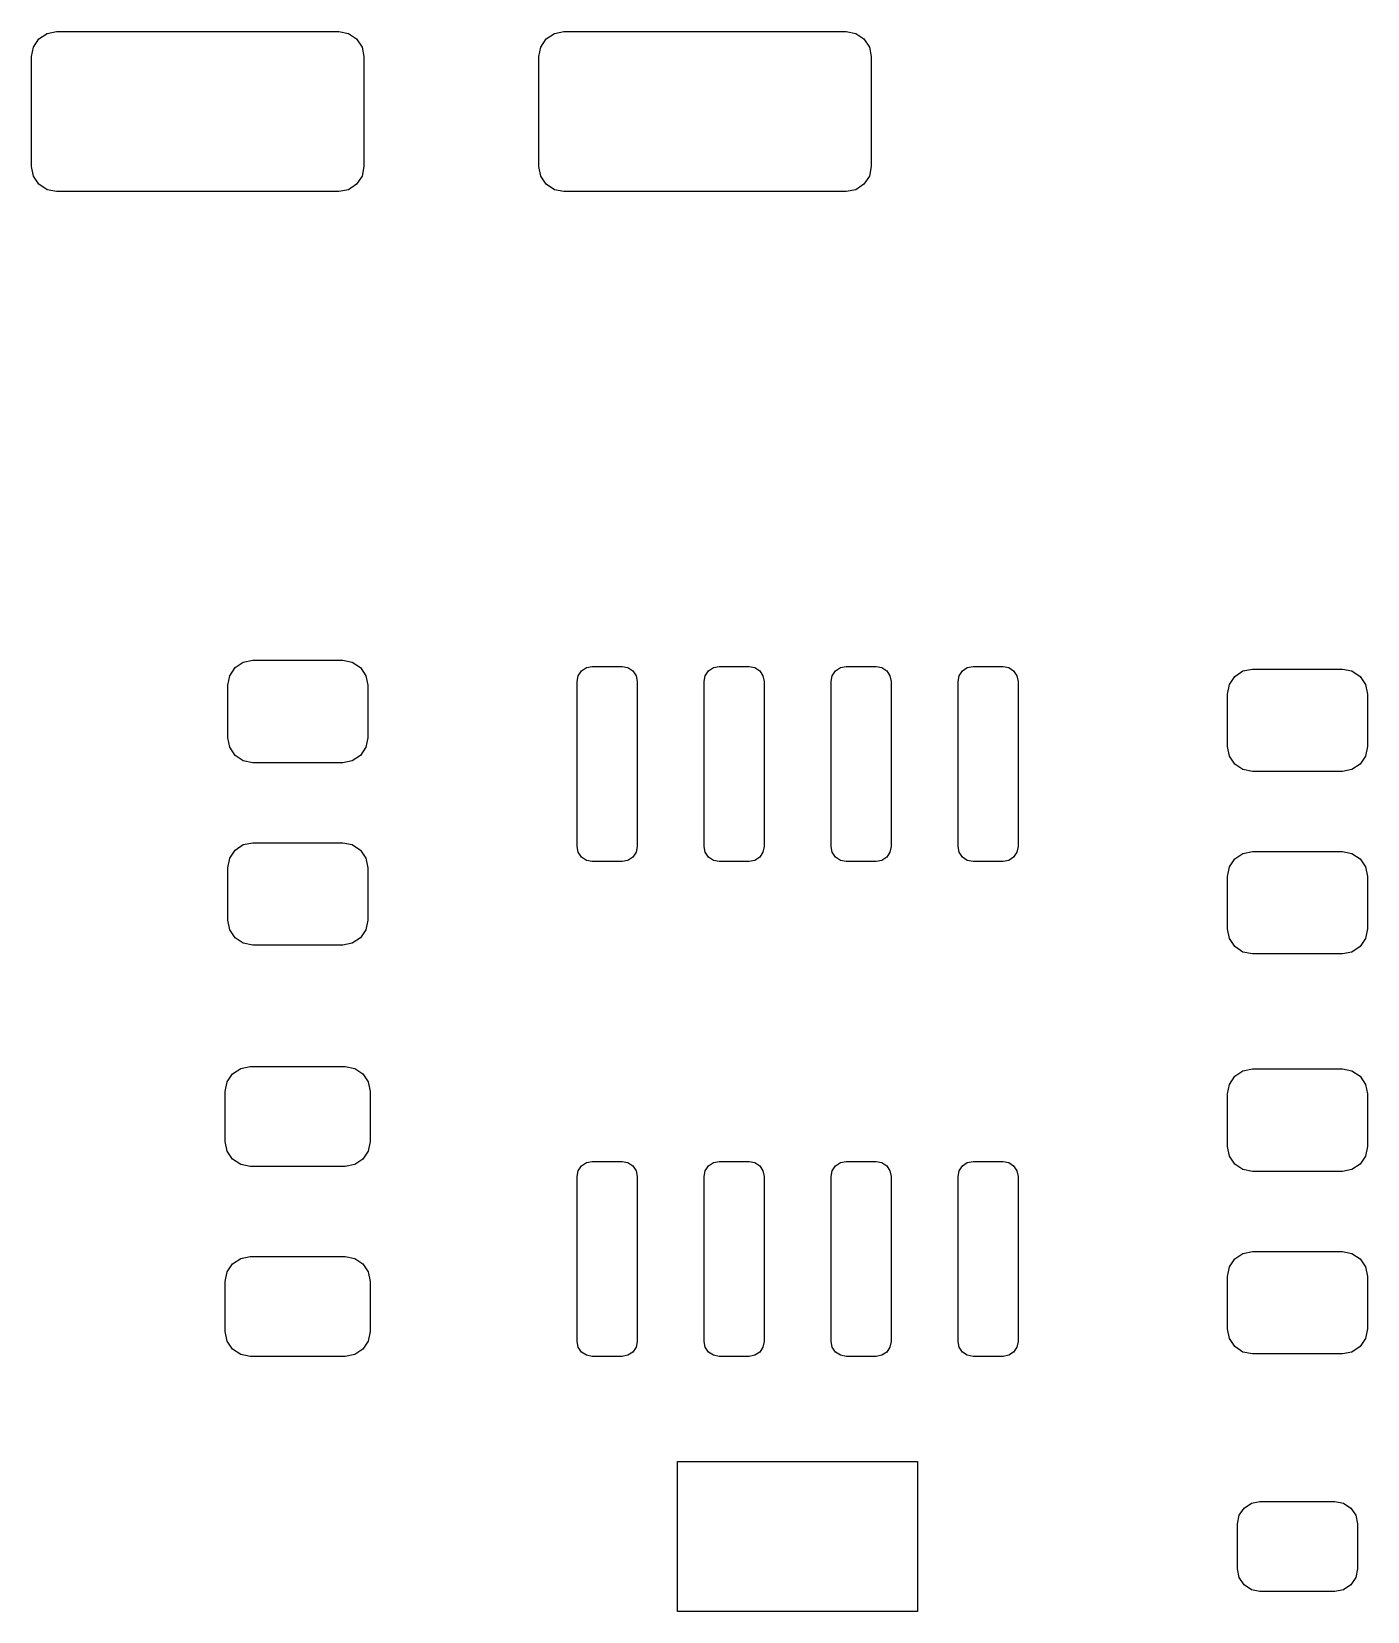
# Model space of a CAD drawing. Extents: x 6.8 to 82.6, y 4.9 to 48.8.
# Drawn here: x 6.8 to 20.16, y 29 to 44.8 of the extents above; entities that cross this region are included whole.
import ezdxf

# ---------------------------------------------------------------- set-up
doc = ezdxf.new("R2010")
doc.units = 0
doc.layers.add('BLACK', color=7, linetype='CONTINUOUS')

msp = doc.modelspace()

# ---------------------------------------------------------------- linework, layer by layer
at = {"layer": 'BLACK', "linetype": 'CONTINUOUS'}
for p, q in [((6.819031, 44.645671), (6.873224, 44.726777)), ((6.873224, 44.726777), (6.95433, 44.78097)), ((6.95433, 44.78097), (7.050001, 44.8)), ((7.050001, 44.8), (9.875001, 44.8)), ((9.875001, 44.8), (9.970672, 44.78097)), ((9.970672, 44.78097), (10.051778, 44.726777)), ((10.051778, 44.726777), (10.105971, 44.645671)), ((11.894029, 44.645671), (11.948222, 44.726777)), ((11.948222, 44.726777), (12.029328, 44.78097)), ((12.029328, 44.78097), (12.124999, 44.8)), ((12.124999, 44.8), (14.949999, 44.8)), ((14.949999, 44.8), (15.04567, 44.78097)), ((15.04567, 44.78097), (15.126776, 44.726777)), ((15.126776, 44.726777), (15.180969, 44.645671)), ((6.800001, 44.55), (6.819031, 44.645671)), ((10.105971, 44.645671), (10.125001, 44.55)), ((11.874999, 44.55), (11.894029, 44.645671)), ((15.180969, 44.645671), (15.199999, 44.55)), ((6.800001, 43.45), (6.800001, 44.55)), ((10.125001, 44.55), (10.125001, 43.45)), ((11.874999, 43.45), (11.874999, 44.55)), ((15.199999, 44.55), (15.199999, 43.45)), ((6.819031, 43.354329), (6.800001, 43.45)), ((10.125001, 43.45), (10.105971, 43.354329)), ((11.894029, 43.354329), (11.874999, 43.45)), ((15.199999, 43.45), (15.180969, 43.354329)), ((6.873224, 43.273223), (6.819031, 43.354329)), ((10.105971, 43.354329), (10.051778, 43.273223)), ((11.948222, 43.273223), (11.894029, 43.354329)), ((15.180969, 43.354329), (15.126776, 43.273223)), ((6.95433, 43.21903), (6.873224, 43.273223)), ((7.050001, 43.2), (6.95433, 43.21903)), ((9.875001, 43.2), (7.050001, 43.2)), ((9.970672, 43.21903), (9.875001, 43.2)), ((10.051778, 43.273223), (9.970672, 43.21903)), ((12.029328, 43.21903), (11.948222, 43.273223)), ((12.124999, 43.2), (12.029328, 43.21903)), ((14.949999, 43.2), (12.124999, 43.2)), ((15.04567, 43.21903), (14.949999, 43.2)), ((15.126776, 43.273223), (15.04567, 43.21903)), ((8.781531, 38.358171), (8.835724, 38.439277)), ((8.835724, 38.439277), (8.91683, 38.49347)), ((8.91683, 38.49347), (9.012501, 38.5125)), ((9.012501, 38.5125), (9.912501, 38.5125)), ((9.912501, 38.5125), (10.008172, 38.49347)), ((10.008172, 38.49347), (10.089278, 38.439277)), ((10.089278, 38.439277), (10.143471, 38.358171)), ((12.268919, 38.357403), (12.301435, 38.406066)), ((12.301435, 38.406066), (12.350098, 38.438582)), ((12.350098, 38.438582), (12.407501, 38.45)), ((12.407501, 38.45), (12.707501, 38.45)), ((12.707501, 38.45), (12.764904, 38.438582)), ((12.764904, 38.438582), (12.813567, 38.406066)), ((12.813567, 38.406066), (12.846083, 38.357403)), ((13.538919, 38.357403), (13.571435, 38.406066)), ((13.571435, 38.406066), (13.620098, 38.438582)), ((13.620098, 38.438582), (13.677501, 38.45)), ((13.677501, 38.45), (13.977501, 38.45)), ((13.977501, 38.45), (14.034904, 38.438582)), ((14.034904, 38.438582), (14.083567, 38.406066)), ((14.083567, 38.406066), (14.116083, 38.357403)), ((14.808919, 38.357403), (14.841435, 38.406066)), ((14.841435, 38.406066), (14.890098, 38.438582)), ((14.890098, 38.438582), (14.947501, 38.45)), ((14.947501, 38.45), (15.247501, 38.45)), ((15.247501, 38.45), (15.304904, 38.438582)), ((15.304904, 38.438582), (15.353567, 38.406066)), ((15.353567, 38.406066), (15.386083, 38.357403)), ((16.078919, 38.357403), (16.111435, 38.406066)), ((16.111435, 38.406066), (16.160098, 38.438582)), ((16.160098, 38.438582), (16.217501, 38.45)), ((16.217501, 38.45), (16.517501, 38.45)), ((16.517501, 38.45), (16.574904, 38.438582)), ((16.574904, 38.438582), (16.623567, 38.406066)), ((16.623567, 38.406066), (16.656083, 38.357403)), ((18.835724, 38.351777), (18.91683, 38.40597)), ((18.91683, 38.40597), (19.012501, 38.425)), ((19.012501, 38.425), (19.912501, 38.425)), ((19.912501, 38.425), (20.008172, 38.40597)), ((20.008172, 38.40597), (20.089278, 38.351777)), ((8.762501, 38.2625), (8.781531, 38.358171)), ((8.762501, 37.7375), (8.762501, 38.2625)), ((10.143471, 38.358171), (10.162501, 38.2625)), ((10.162501, 38.2625), (10.162501, 37.7375)), ((12.257501, 38.3), (12.268919, 38.357403)), ((12.257501, 36.65), (12.257501, 38.3)), ((12.846083, 38.357403), (12.857501, 38.3)), ((12.857501, 38.3), (12.857501, 36.65)), ((13.527501, 38.3), (13.538919, 38.357403)), ((13.527501, 36.65), (13.527501, 38.3)), ((14.116083, 38.357403), (14.127501, 38.3)), ((14.127501, 38.3), (14.127501, 36.65)), ((14.797501, 38.3), (14.808919, 38.357403)), ((14.797501, 36.65), (14.797501, 38.3)), ((15.386083, 38.357403), (15.397501, 38.3)), ((15.397501, 38.3), (15.397501, 36.65)), ((16.067501, 38.3), (16.078919, 38.357403)), ((16.067501, 36.65), (16.067501, 38.3)), ((16.656083, 38.357403), (16.667501, 38.3)), ((16.667501, 38.3), (16.667501, 36.65)), ((18.762501, 38.175), (18.781531, 38.270671)), ((18.781531, 38.270671), (18.835724, 38.351777)), ((20.089278, 38.351777), (20.143471, 38.270671)), ((20.143471, 38.270671), (20.162501, 38.175)), ((18.762501, 37.65), (18.762501, 38.175)), ((20.162501, 38.175), (20.162501, 37.65)), ((8.781531, 37.641829), (8.762501, 37.7375)), ((8.835724, 37.560723), (8.781531, 37.641829)), ((10.143471, 37.641829), (10.089278, 37.560723)), ((10.162501, 37.7375), (10.143471, 37.641829)), ((18.781531, 37.554329), (18.762501, 37.65)), ((20.162501, 37.65), (20.143471, 37.554329)), ((8.91683, 37.50653), (8.835724, 37.560723)), ((9.012501, 37.4875), (8.91683, 37.50653)), ((9.912501, 37.4875), (9.012501, 37.4875)), ((10.008172, 37.50653), (9.912501, 37.4875)), ((10.089278, 37.560723), (10.008172, 37.50653)), ((18.835724, 37.473223), (18.781531, 37.554329)), ((18.91683, 37.41903), (18.835724, 37.473223)), ((20.089278, 37.473223), (20.008172, 37.41903)), ((20.143471, 37.554329), (20.089278, 37.473223)), ((19.012501, 37.4), (18.91683, 37.41903)), ((19.912501, 37.4), (19.012501, 37.4)), ((20.008172, 37.41903), (19.912501, 37.4)), ((8.835724, 36.614277), (8.91683, 36.66847)), ((8.91683, 36.66847), (9.012501, 36.6875)), ((9.012501, 36.6875), (9.912501, 36.6875)), ((9.912501, 36.6875), (10.008172, 36.66847)), ((10.008172, 36.66847), (10.089278, 36.614277)), ((8.762501, 36.4375), (8.781531, 36.533171)), ((8.781531, 36.533171), (8.835724, 36.614277)), ((10.089278, 36.614277), (10.143471, 36.533171)), ((10.143471, 36.533171), (10.162501, 36.4375)), ((12.268919, 36.592597), (12.257501, 36.65)), ((12.301435, 36.543934), (12.268919, 36.592597)), ((12.350098, 36.511418), (12.301435, 36.543934)), ((12.407501, 36.5), (12.350098, 36.511418)), ((12.707501, 36.5), (12.407501, 36.5)), ((12.764904, 36.511418), (12.707501, 36.5)), ((12.813567, 36.543934), (12.764904, 36.511418)), ((12.846083, 36.592597), (12.813567, 36.543934)), ((12.857501, 36.65), (12.846083, 36.592597)), ((13.538919, 36.592597), (13.527501, 36.65)), ((13.571435, 36.543934), (13.538919, 36.592597)), ((13.620098, 36.511418), (13.571435, 36.543934)), ((13.677501, 36.5), (13.620098, 36.511418)), ((13.977501, 36.5), (13.677501, 36.5)), ((14.034904, 36.511418), (13.977501, 36.5)), ((14.083567, 36.543934), (14.034904, 36.511418)), ((14.116083, 36.592597), (14.083567, 36.543934)), ((14.127501, 36.65), (14.116083, 36.592597)), ((14.808919, 36.592597), (14.797501, 36.65)), ((14.841435, 36.543934), (14.808919, 36.592597)), ((14.890098, 36.511418), (14.841435, 36.543934)), ((14.947501, 36.5), (14.890098, 36.511418)), ((15.247501, 36.5), (14.947501, 36.5)), ((15.304904, 36.511418), (15.247501, 36.5)), ((15.353567, 36.543934), (15.304904, 36.511418)), ((15.386083, 36.592597), (15.353567, 36.543934)), ((15.397501, 36.65), (15.386083, 36.592597)), ((16.078919, 36.592597), (16.067501, 36.65)), ((16.111435, 36.543934), (16.078919, 36.592597)), ((16.160098, 36.511418), (16.111435, 36.543934)), ((16.217501, 36.5), (16.160098, 36.511418)), ((16.517501, 36.5), (16.217501, 36.5)), ((16.574904, 36.511418), (16.517501, 36.5)), ((16.623567, 36.543934), (16.574904, 36.511418)), ((16.656083, 36.592597), (16.623567, 36.543934)), ((16.667501, 36.65), (16.656083, 36.592597)), ((18.781531, 36.445671), (18.835724, 36.526777)), ((18.835724, 36.526777), (18.91683, 36.58097)), ((18.91683, 36.58097), (19.012501, 36.6)), ((19.012501, 36.6), (19.912501, 36.6)), ((19.912501, 36.6), (20.008172, 36.58097)), ((20.008172, 36.58097), (20.089278, 36.526777)), ((20.089278, 36.526777), (20.143471, 36.445671)), ((8.762501, 35.9125), (8.762501, 36.4375)), ((10.162501, 36.4375), (10.162501, 35.9125)), ((18.762501, 36.35), (18.781531, 36.445671)), ((18.762501, 35.825), (18.762501, 36.35)), ((20.143471, 36.445671), (20.162501, 36.35)), ((20.162501, 36.35), (20.162501, 35.825)), ((8.781531, 35.816829), (8.762501, 35.9125)), ((10.162501, 35.9125), (10.143471, 35.816829)), ((8.835724, 35.735723), (8.781531, 35.816829)), ((8.91683, 35.68153), (8.835724, 35.735723)), ((10.089278, 35.735723), (10.008172, 35.68153)), ((10.143471, 35.816829), (10.089278, 35.735723)), ((18.781531, 35.729329), (18.762501, 35.825)), ((18.835724, 35.648223), (18.781531, 35.729329)), ((20.143471, 35.729329), (20.089278, 35.648223)), ((20.162501, 35.825), (20.143471, 35.729329)), ((9.012501, 35.6625), (8.91683, 35.68153)), ((9.912501, 35.6625), (9.012501, 35.6625)), ((10.008172, 35.68153), (9.912501, 35.6625)), ((18.91683, 35.59403), (18.835724, 35.648223)), ((19.012501, 35.575), (18.91683, 35.59403)), ((19.912501, 35.575), (19.012501, 35.575)), ((20.008172, 35.59403), (19.912501, 35.575)), ((20.089278, 35.648223), (20.008172, 35.59403)), ((8.89183, 34.430969), (8.987501, 34.449999)), ((8.987501, 34.449999), (9.937501, 34.449999)), ((9.937501, 34.449999), (10.033172, 34.430969)), ((8.737501, 34.199999), (8.756531, 34.29567)), ((8.756531, 34.29567), (8.810724, 34.376776)), ((8.810724, 34.376776), (8.89183, 34.430969)), ((10.033172, 34.430969), (10.114278, 34.376776)), ((10.114278, 34.376776), (10.168471, 34.29567)), ((10.168471, 34.29567), (10.187501, 34.199999)), ((18.781531, 34.270671), (18.835724, 34.351777)), ((18.835724, 34.351777), (18.91683, 34.40597)), ((18.91683, 34.40597), (19.012501, 34.425)), ((19.012501, 34.425), (19.912501, 34.425)), ((19.912501, 34.425), (20.008172, 34.40597)), ((20.008172, 34.40597), (20.089278, 34.351777)), ((20.089278, 34.351777), (20.143471, 34.270671)), ((8.737501, 33.699999), (8.737501, 34.199999)), ((10.187501, 34.199999), (10.187501, 33.699999)), ((18.762501, 34.175), (18.781531, 34.270671)), ((18.762501, 33.65), (18.762501, 34.175)), ((20.143471, 34.270671), (20.162501, 34.175)), ((20.162501, 34.175), (20.162501, 33.65)), ((8.756531, 33.604328), (8.737501, 33.699999)), ((10.187501, 33.699999), (10.168471, 33.604328)), ((8.810724, 33.523222), (8.756531, 33.604328)), ((8.89183, 33.469029), (8.810724, 33.523222)), ((10.114278, 33.523222), (10.033172, 33.469029)), ((10.168471, 33.604328), (10.114278, 33.523222)), ((12.350098, 33.488582), (12.407501, 33.5)), ((12.407501, 33.5), (12.707501, 33.5)), ((12.707501, 33.5), (12.764904, 33.488582)), ((13.620098, 33.488582), (13.677501, 33.5)), ((13.677501, 33.5), (13.977501, 33.5)), ((13.977501, 33.5), (14.034904, 33.488582)), ((14.890098, 33.488582), (14.947501, 33.5)), ((14.947501, 33.5), (15.247501, 33.5)), ((15.247501, 33.5), (15.304904, 33.488582)), ((16.160098, 33.488582), (16.217501, 33.5)), ((16.217501, 33.5), (16.517501, 33.5)), ((16.517501, 33.5), (16.574904, 33.488582)), ((18.781531, 33.554329), (18.762501, 33.65)), ((18.835724, 33.473223), (18.781531, 33.554329)), ((20.143471, 33.554329), (20.089278, 33.473223)), ((20.162501, 33.65), (20.143471, 33.554329)), ((8.987501, 33.449999), (8.89183, 33.469029)), ((9.937501, 33.449999), (8.987501, 33.449999)), ((10.033172, 33.469029), (9.937501, 33.449999)), ((12.257501, 33.35), (12.268919, 33.407403)), ((12.257501, 31.7), (12.257501, 33.35)), ((12.268919, 33.407403), (12.301435, 33.456066)), ((12.301435, 33.456066), (12.350098, 33.488582)), ((12.764904, 33.488582), (12.813567, 33.456066)), ((12.813567, 33.456066), (12.846083, 33.407403)), ((12.846083, 33.407403), (12.857501, 33.35)), ((12.857501, 33.35), (12.857501, 31.7)), ((13.527501, 33.35), (13.538919, 33.407403)), ((13.527501, 31.7), (13.527501, 33.35)), ((13.538919, 33.407403), (13.571435, 33.456066)), ((13.571435, 33.456066), (13.620098, 33.488582)), ((14.034904, 33.488582), (14.083567, 33.456066)), ((14.083567, 33.456066), (14.116083, 33.407403)), ((14.116083, 33.407403), (14.127501, 33.35)), ((14.127501, 33.35), (14.127501, 31.7)), ((14.797501, 33.35), (14.808919, 33.407403)), ((14.797501, 31.7), (14.797501, 33.35)), ((14.808919, 33.407403), (14.841435, 33.456066)), ((14.841435, 33.456066), (14.890098, 33.488582)), ((15.304904, 33.488582), (15.353567, 33.456066)), ((15.353567, 33.456066), (15.386083, 33.407403)), ((15.386083, 33.407403), (15.397501, 33.35)), ((15.397501, 33.35), (15.397501, 31.7)), ((16.067501, 33.35), (16.078919, 33.407403)), ((16.067501, 31.7), (16.067501, 33.35)), ((16.078919, 33.407403), (16.111435, 33.456066)), ((16.111435, 33.456066), (16.160098, 33.488582)), ((16.574904, 33.488582), (16.623567, 33.456066)), ((16.623567, 33.456066), (16.656083, 33.407403)), ((16.656083, 33.407403), (16.667501, 33.35)), ((16.667501, 33.35), (16.667501, 31.7)), ((18.91683, 33.41903), (18.835724, 33.473223)), ((19.012501, 33.4), (18.91683, 33.41903)), ((19.912501, 33.4), (19.012501, 33.4)), ((20.008172, 33.41903), (19.912501, 33.4)), ((20.089278, 33.473223), (20.008172, 33.41903)), ((8.89183, 32.530971), (8.987501, 32.550001)), ((8.987501, 32.550001), (9.937501, 32.550001)), ((9.937501, 32.550001), (10.033172, 32.530971)), ((18.835724, 32.526777), (18.91683, 32.58097)), ((18.91683, 32.58097), (19.012501, 32.6)), ((19.012501, 32.6), (19.912501, 32.6)), ((19.912501, 32.6), (20.008172, 32.58097)), ((20.008172, 32.58097), (20.089278, 32.526777)), ((8.737501, 32.300001), (8.756531, 32.395672)), ((8.756531, 32.395672), (8.810724, 32.476778)), ((8.810724, 32.476778), (8.89183, 32.530971)), ((10.033172, 32.530971), (10.114278, 32.476778)), ((10.114278, 32.476778), (10.168471, 32.395672)), ((10.168471, 32.395672), (10.187501, 32.300001)), ((18.762501, 32.35), (18.781531, 32.445671)), ((18.781531, 32.445671), (18.835724, 32.526777)), ((20.089278, 32.526777), (20.143471, 32.445671)), ((20.143471, 32.445671), (20.162501, 32.35)), ((8.737501, 31.800001), (8.737501, 32.300001)), ((10.187501, 32.300001), (10.187501, 31.800001)), ((18.762501, 31.825), (18.762501, 32.35)), ((20.162501, 32.35), (20.162501, 31.825)), ((8.756531, 31.70433), (8.737501, 31.800001)), ((10.187501, 31.800001), (10.168471, 31.70433)), ((18.781531, 31.729329), (18.762501, 31.825)), ((20.162501, 31.825), (20.143471, 31.729329)), ((8.810724, 31.623224), (8.756531, 31.70433)), ((8.89183, 31.569031), (8.810724, 31.623224)), ((10.114278, 31.623224), (10.033172, 31.569031)), ((10.168471, 31.70433), (10.114278, 31.623224)), ((12.268919, 31.642597), (12.257501, 31.7)), ((12.301435, 31.593934), (12.268919, 31.642597)), ((12.846083, 31.642597), (12.813567, 31.593934)), ((12.857501, 31.7), (12.846083, 31.642597)), ((13.538919, 31.642597), (13.527501, 31.7)), ((13.571435, 31.593934), (13.538919, 31.642597)), ((14.116083, 31.642597), (14.083567, 31.593934)), ((14.127501, 31.7), (14.116083, 31.642597)), ((14.808919, 31.642597), (14.797501, 31.7)), ((14.841435, 31.593934), (14.808919, 31.642597)), ((15.386083, 31.642597), (15.353567, 31.593934)), ((15.397501, 31.7), (15.386083, 31.642597)), ((16.078919, 31.642597), (16.067501, 31.7)), ((16.111435, 31.593934), (16.078919, 31.642597)), ((16.656083, 31.642597), (16.623567, 31.593934)), ((16.667501, 31.7), (16.656083, 31.642597)), ((18.835724, 31.648223), (18.781531, 31.729329)), ((18.91683, 31.59403), (18.835724, 31.648223)), ((20.089278, 31.648223), (20.008172, 31.59403)), ((20.143471, 31.729329), (20.089278, 31.648223)), ((8.987501, 31.550001), (8.89183, 31.569031)), ((9.937501, 31.550001), (8.987501, 31.550001)), ((10.033172, 31.569031), (9.937501, 31.550001)), ((12.350098, 31.561418), (12.301435, 31.593934)), ((12.407501, 31.55), (12.350098, 31.561418)), ((12.707501, 31.55), (12.407501, 31.55)), ((12.764904, 31.561418), (12.707501, 31.55)), ((12.813567, 31.593934), (12.764904, 31.561418)), ((13.620098, 31.561418), (13.571435, 31.593934)), ((13.677501, 31.55), (13.620098, 31.561418)), ((13.977501, 31.55), (13.677501, 31.55)), ((14.034904, 31.561418), (13.977501, 31.55)), ((14.083567, 31.593934), (14.034904, 31.561418)), ((14.890098, 31.561418), (14.841435, 31.593934)), ((14.947501, 31.55), (14.890098, 31.561418)), ((15.247501, 31.55), (14.947501, 31.55)), ((15.304904, 31.561418), (15.247501, 31.55)), ((15.353567, 31.593934), (15.304904, 31.561418)), ((16.160098, 31.561418), (16.111435, 31.593934)), ((16.217501, 31.55), (16.160098, 31.561418)), ((16.517501, 31.55), (16.217501, 31.55)), ((16.574904, 31.561418), (16.517501, 31.55)), ((16.623567, 31.593934), (16.574904, 31.561418)), ((19.012501, 31.575), (18.91683, 31.59403)), ((19.912501, 31.575), (19.012501, 31.575)), ((20.008172, 31.59403), (19.912501, 31.575)), ((13.262501, 29), (13.262501, 30.5)), ((13.262501, 30.5), (15.662501, 30.5)), ((15.662501, 30.5), (15.662501, 29)), ((18.879628, 29.961104), (18.928402, 30.034099)), ((18.928402, 30.034099), (19.001397, 30.082873)), ((19.001397, 30.082873), (19.087501, 30.1)), ((19.087501, 30.1), (19.837501, 30.1)), ((19.837501, 30.1), (19.923605, 30.082873)), ((19.923605, 30.082873), (19.9966, 30.034099)), ((19.9966, 30.034099), (20.045374, 29.961104)), ((18.862501, 29.875), (18.879628, 29.961104)), ((18.862501, 29.425), (18.862501, 29.875)), ((20.045374, 29.961104), (20.062501, 29.875)), ((20.062501, 29.875), (20.062501, 29.425)), ((18.879628, 29.338896), (18.862501, 29.425)), ((20.062501, 29.425), (20.045374, 29.338896)), ((18.928402, 29.265901), (18.879628, 29.338896)), ((19.001397, 29.217127), (18.928402, 29.265901)), ((19.9966, 29.265901), (19.923605, 29.217127)), ((20.045374, 29.338896), (19.9966, 29.265901)), ((19.087501, 29.2), (19.001397, 29.217127)), ((19.837501, 29.2), (19.087501, 29.2)), ((19.923605, 29.217127), (19.837501, 29.2)), ((15.662501, 29), (13.262501, 29))]:
    msp.add_line(p, q, dxfattribs=at)

doc.saveas('drawing.dxf')
